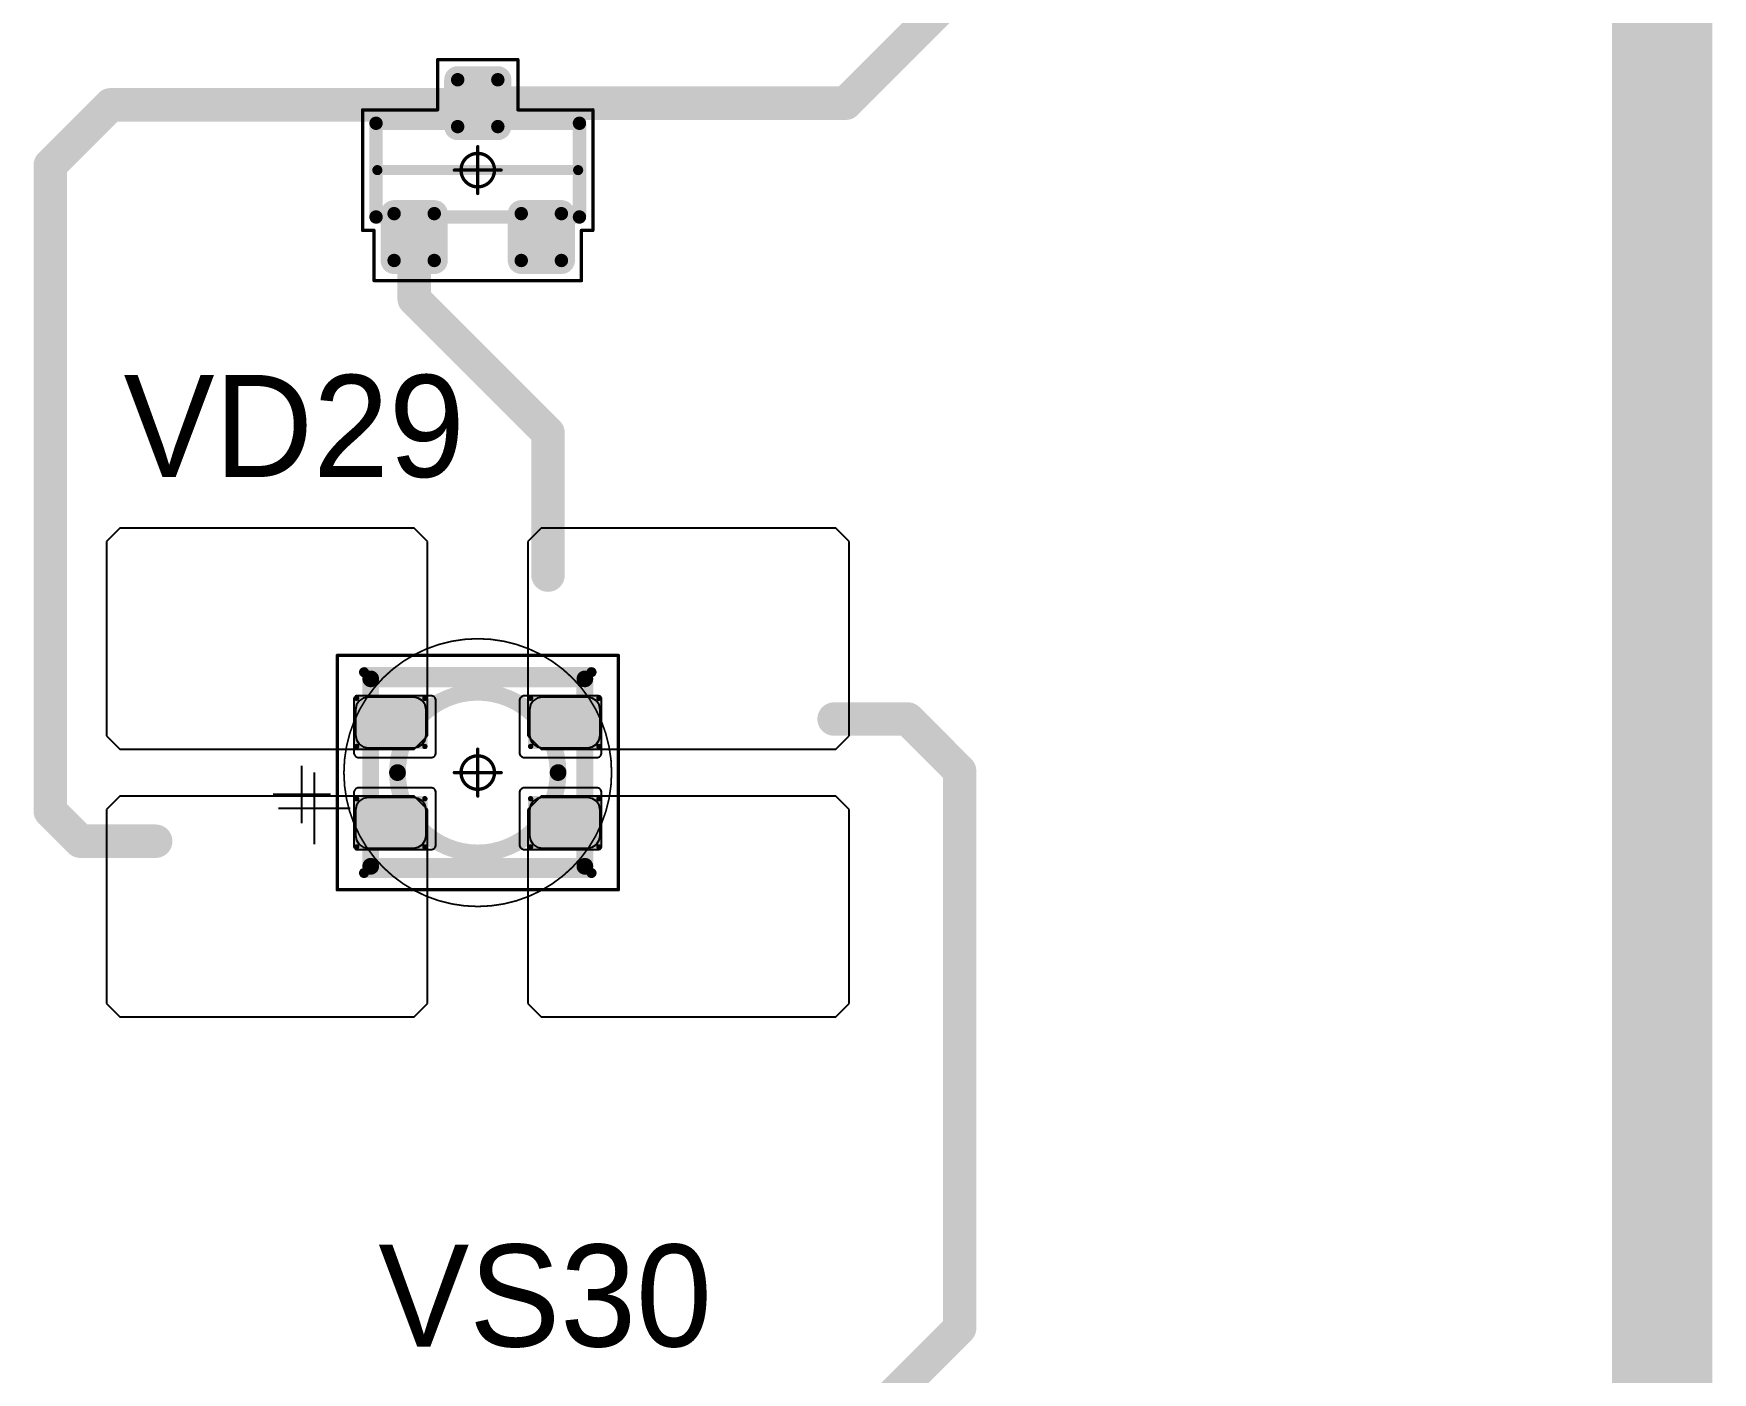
# Model space of a CAD drawing. Header units: millimetres. Extents: x 0 to 400, y 0 to 511.
# Drawn here: x 93.36 to 118.45, y 172.54 to 192.54 of the extents above; entities that cross this region are included whole.
import ezdxf

# ---------------------------------------------------------------- set-up
doc = ezdxf.new("R2010")
doc.units = ezdxf.units.MM
for name, color, linetype in [('Mechanical13', 56, 'Continuous'), ('Mechanical15', 56, 'Continuous'), ('Mechanical2', 216, 'Continuous'), ('TopLayer', 1, 'Continuous'), ('TopOverlay', 2, 'Continuous'), ('TopPaste', 8, 'Continuous'), ('TopSolder', 216, 'Continuous')]:
    doc.layers.add(name, color=color, linetype=linetype)

# ---------------------------------------------------------------- blocks, each defined once
blk = doc.blocks.new('SOT23_568')
at = {"layer": 'Mechanical13', "const_width": 0.2}
for points in [[(-0.7, 1.52), (0.7, 1.52)], [(-0.7, 1.52), (-0.7, -1.52)], [(0.7, 1.52), (0.7, -1.52)], [(-0.7, -1.52), (0.7, -1.52)]]:
    blk.add_lwpolyline(points, dxfattribs=at)
at = {"layer": 'Mechanical13', "const_width": 0.1}
for points in [[(-0.75, 1.52, 1), (-0.65, 1.52, 1)], [(-0.75, 1.52, 1), (-0.65, 1.52, 1)], [(0.65, 1.52, 1), (0.75, 1.52, 1)], [(0.65, 1.52, 1), (0.75, 1.52, 1)], [(-0.75, -1.52, 1), (-0.65, -1.52, 1)], [(-0.75, -1.52, 1), (-0.65, -1.52, 1)], [(0.65, -1.52, 1), (0.75, -1.52, 1)], [(0.65, -1.52, 1), (0.75, -1.52, 1)]]:
    blk.add_lwpolyline(points, format="xyb", close=True, dxfattribs=at)
at = {"layer": 'Mechanical15', "const_width": 0.05}
for points in [[(-1.65, 1.55), (-1.65, -1.55)], [(-1.65, 1.55), (-0.9, 1.55)], [(-0.9, 1.72), (-0.9, 1.55)], [(-0.9, 1.72), (0.9, 1.72)], [(0.9, 1.72), (0.9, 0.6)], [(0.9, 0.6), (1.65, 0.6)], [(1.65, 0.6), (1.65, -0.6)], [(0, 0.35), (0, -0.35)], [(-0.35, 0), (0.35, 0)], [(0.9, -0.6), (1.65, -0.6)], [(0.9, -0.6), (0.9, -1.72)], [(-1.65, -1.55), (-0.9, -1.55)], [(-0.9, -1.55), (-0.9, -1.72)], [(-0.9, -1.72), (0.9, -1.72)]]:
    blk.add_lwpolyline(points, dxfattribs=at)
at = {"layer": 'Mechanical15'}
for points, const_width in [([(-1.662, 1.55, 1), (-1.637, 1.55, 1)], 0.025), ([(-1.662, 1.55, 1), (-1.637, 1.55, 1)], 0.025), ([(-0.913, 1.72, 1), (-0.888, 1.72, 1)], 0.025), ([(-0.913, 1.72, 1), (-0.888, 1.72, 1)], 0.025), ([(-0.913, 1.55, 1), (-0.888, 1.55, 1)], 0.025), ([(-0.913, 1.55, 1), (-0.888, 1.55, 1)], 0.025), ([(0.888, 1.72, 1), (0.913, 1.72, 1)], 0.025), ([(0.888, 1.72, 1), (0.913, 1.72, 1)], 0.025), ([(0.888, 0.6, 1), (0.913, 0.6, 1)], 0.025), ([(0.888, 0.6, 1), (0.913, 0.6, 1)], 0.025), ([(1.637, 0.6, 1), (1.662, 0.6, 1)], 0.025), ([(1.637, 0.6, 1), (1.662, 0.6, 1)], 0.025), ([(0.25, 0, 1), (-0.25, 0, 1)], 0.05), ([(-0.012, 0.35, 1), (0.012, 0.35, 1)], 0.025), ([(-0.362, 0, 1), (-0.337, 0, 1)], 0.025), ([(-0.262, 0, 1), (-0.238, 0, 1)], 0.025), ([(0.238, 0, 1), (0.262, 0, 1)], 0.025), ([(0.337, 0, 1), (0.362, 0, 1)], 0.025), ([(-0.012, -0.35, 1), (0.012, -0.35, 1)], 0.025), ([(0.888, -0.6, 1), (0.913, -0.6, 1)], 0.025), ([(0.888, -0.6, 1), (0.913, -0.6, 1)], 0.025), ([(1.637, -0.6, 1), (1.662, -0.6, 1)], 0.025), ([(1.637, -0.6, 1), (1.662, -0.6, 1)], 0.025), ([(-1.662, -1.55, 1), (-1.637, -1.55, 1)], 0.025), ([(-1.662, -1.55, 1), (-1.637, -1.55, 1)], 0.025), ([(-0.913, -1.55, 1), (-0.888, -1.55, 1)], 0.025), ([(-0.913, -1.55, 1), (-0.888, -1.55, 1)], 0.025), ([(-0.913, -1.72, 1), (-0.888, -1.72, 1)], 0.025), ([(-0.913, -1.72, 1), (-0.888, -1.72, 1)], 0.025), ([(0.888, -1.72, 1), (0.913, -1.72, 1)], 0.025), ([(0.888, -1.72, 1), (0.913, -1.72, 1)], 0.025)]:
    blk.add_lwpolyline(points, format="xyb", close=True, dxfattribs=dict(at, const_width=const_width))
at = {"layer": 'TopLayer', "const_width": 0.1}
for points in [[(-1.4, 1.25, 1), (-1.3, 1.25, 1)], [(-0.7, 1.25, 1), (-0.6, 1.25, 1)], [(-1.4, 0.65, 1), (-1.3, 0.65, 1)], [(-0.7, 0.65, 1), (-0.6, 0.65, 1)], [(0.6, 0.3, 1), (0.7, 0.3, 1)], [(1.3, 0.3, 1), (1.4, 0.3, 1)], [(0.6, -0.3, 1), (0.7, -0.3, 1)], [(1.3, -0.3, 1), (1.4, -0.3, 1)], [(-1.4, -0.65, 1), (-1.3, -0.65, 1)], [(-0.7, -0.65, 1), (-0.6, -0.65, 1)], [(-1.4, -1.25, 1), (-1.3, -1.25, 1)], [(-0.7, -1.25, 1), (-0.6, -1.25, 1)]]:
    blk.add_lwpolyline(points, format="xyb", close=True, dxfattribs=at)
at = {"layer": 'TopLayer'}
for points in [[(-1.35, 1.35), (-1.35, 0.55), (-0.65, 1.35), (-0.65, 0.55)], [(-1.45, 1.25), (-1.45, 0.65), (-0.55, 1.25), (-0.55, 0.65)], [(0.55, 0.3), (0.55, -0.3), (1.45, 0.3), (1.45, -0.3)], [(0.65, 0.4), (0.65, -0.4), (1.35, 0.4), (1.35, -0.4)], [(-1.45, -0.65), (-1.45, -1.25), (-0.55, -0.65), (-0.55, -1.25)], [(-1.35, -0.55), (-1.35, -1.35), (-0.65, -0.55), (-0.65, -1.35)]]:
    blk.add_solid(points, dxfattribs=at)
at = {"layer": 'TopOverlay', "const_width": 0.15}
blk.add_lwpolyline([(0, 1.5), (0, -1.5)], dxfattribs=at)
at = {"layer": 'TopOverlay', "const_width": 0.075}
for points in [[(-0.038, 1.5, 1), (0.038, 1.5, 1)], [(-0.038, -1.5, 1), (0.038, -1.5, 1)]]:
    blk.add_lwpolyline(points, format="xyb", close=True, dxfattribs=at)
at = {"layer": 'TopPaste', "const_width": 0.075}
for points in [[(-1.387, 1.25, 1), (-1.313, 1.25, 1)], [(-0.687, 1.25, 1), (-0.613, 1.25, 1)], [(-1.387, 0.65, 1), (-1.313, 0.65, 1)], [(-0.687, 0.65, 1), (-0.613, 0.65, 1)], [(0.613, 0.3, 1), (0.687, 0.3, 1)], [(1.313, 0.3, 1), (1.387, 0.3, 1)], [(0.613, -0.3, 1), (0.687, -0.3, 1)], [(1.313, -0.3, 1), (1.387, -0.3, 1)], [(-1.387, -0.65, 1), (-1.313, -0.65, 1)], [(-0.687, -0.65, 1), (-0.613, -0.65, 1)], [(-1.387, -1.25, 1), (-1.313, -1.25, 1)], [(-0.687, -1.25, 1), (-0.613, -1.25, 1)]]:
    blk.add_lwpolyline(points, format="xyb", close=True, dxfattribs=at)
at = {"layer": 'TopPaste'}
for points in [[(-1.35, 1.325), (-1.35, 0.575), (-0.65, 1.325), (-0.65, 0.575)], [(-1.425, 1.25), (-1.425, 0.65), (-0.575, 1.25), (-0.575, 0.65)], [(0.575, 0.3), (0.575, -0.3), (1.425, 0.3), (1.425, -0.3)], [(0.65, 0.375), (0.65, -0.375), (1.35, 0.375), (1.35, -0.375)], [(-1.425, -0.65), (-1.425, -1.25), (-0.575, -0.65), (-0.575, -1.25)], [(-1.35, -0.575), (-1.35, -1.325), (-0.65, -0.575), (-0.65, -1.325)]]:
    blk.add_solid(points, dxfattribs=at)
at = {"layer": 'TopSolder', "const_width": 0.202}
for points in [[(-1.451, 1.25, 1), (-1.249, 1.25, 1)], [(-0.751, 1.25, 1), (-0.549, 1.25, 1)], [(-1.451, 0.65, 1), (-1.249, 0.65, 1)], [(-0.751, 0.65, 1), (-0.549, 0.65, 1)], [(0.549, 0.3, 1), (0.751, 0.3, 1)], [(1.249, 0.3, 1), (1.451, 0.3, 1)], [(0.549, -0.3, 1), (0.751, -0.3, 1)], [(1.249, -0.3, 1), (1.451, -0.3, 1)], [(-1.451, -0.65, 1), (-1.249, -0.65, 1)], [(-0.751, -0.65, 1), (-0.549, -0.65, 1)], [(-1.451, -1.25, 1), (-1.249, -1.25, 1)], [(-0.751, -1.25, 1), (-0.549, -1.25, 1)]]:
    blk.add_lwpolyline(points, format="xyb", close=True, dxfattribs=at)
at = {"layer": 'TopSolder'}
for points in [[(-1.35, 1.452), (-1.35, 0.448), (-0.65, 1.452), (-0.65, 0.448)], [(-1.552, 1.25), (-1.552, 0.65), (-0.448, 1.25), (-0.448, 0.65)], [(0.448, 0.3), (0.448, -0.3), (1.552, 0.3), (1.552, -0.3)], [(0.65, 0.502), (0.65, -0.502), (1.35, 0.502), (1.35, -0.502)], [(-1.35, -0.448), (-1.35, -1.452), (-0.65, -0.448), (-0.65, -1.452)], [(-1.552, -0.65), (-1.552, -1.25), (-0.448, -0.65), (-0.448, -1.25)]]:
    blk.add_solid(points, dxfattribs=at)
blk = doc.blocks.new('E65F_772')
at = {"layer": 'Mechanical13'}
for p, q in [((2.441, 1.071), (2.441, 0)), ((1.905, 0.536), (2.976, 0.536))]:
    blk.add_line(p, q, dxfattribs=at)
at = {"layer": 'Mechanical13', "const_width": 0.25}
for points in [[(-1.6, 1.4), (-1.6, -1.4)], [(1.6, 1.4), (-1.6, 1.4)], [(1.6, 1.4), (1.6, -1.4)], [(1.6, -1.4), (-1.6, -1.4)]]:
    blk.add_lwpolyline(points, dxfattribs=at)
at = {"layer": 'Mechanical13'}
for points, const_width in [([(-1.663, 1.4, 1), (-1.538, 1.4, 1)], 0.125), ([(-1.663, 1.4, 1), (-1.538, 1.4, 1)], 0.125), ([(1.537, 1.4, 1), (1.662, 1.4, 1)], 0.125), ([(1.537, 1.4, 1), (1.662, 1.4, 1)], 0.125), ([(1.2, 0, 1), (-1.2, 0, 1)], 0.25), ([(-1.263, 0, 1), (-1.138, 0, 1)], 0.125), ([(1.137, 0, 1), (1.262, 0, 1)], 0.125), ([(-1.663, -1.4, 1), (-1.538, -1.4, 1)], 0.125), ([(-1.663, -1.4, 1), (-1.538, -1.4, 1)], 0.125), ([(1.537, -1.4, 1), (1.662, -1.4, 1)], 0.125), ([(1.537, -1.4, 1), (1.662, -1.4, 1)], 0.125)]:
    blk.add_lwpolyline(points, format="xyb", close=True, dxfattribs=dict(at, const_width=const_width))
at = {"layer": 'Mechanical15', "const_width": 0.05}
for points in [[(2.1, 1.75), (-2.1, 1.75)], [(-2.1, 1.75), (-2.1, -1.75)], [(2.1, 1.75), (2.1, -1.75)], [(0, 0.35), (0, -0.35)], [(0, 0.35), (0, -0.35)], [(0.35, 0), (-0.35, 0)], [(0.35, 0), (-0.35, 0)], [(2.1, -1.75), (-2.1, -1.75)]]:
    blk.add_lwpolyline(points, dxfattribs=at)
at = {"layer": 'Mechanical15'}
for points, const_width in [([(-2.113, 1.75, 1), (-2.088, 1.75, 1)], 0.025), ([(-2.113, 1.75, 1), (-2.088, 1.75, 1)], 0.025), ([(2.087, 1.75, 1), (2.112, 1.75, 1)], 0.025), ([(2.087, 1.75, 1), (2.112, 1.75, 1)], 0.025), ([(0.25, 0, 1), (-0.25, 0, 1)], 0.05), ([(0.25, 0, 1), (-0.25, 0, 1)], 0.05), ([(-0.013, 0.35, 1), (0.012, 0.35, 1)], 0.025), ([(-0.013, 0.35, 1), (0.012, 0.35, 1)], 0.025), ([(-0.363, 0, 1), (-0.338, 0, 1)], 0.025), ([(-0.363, 0, 1), (-0.338, 0, 1)], 0.025), ([(-0.263, 0, 1), (-0.238, 0, 1)], 0.025), ([(-0.263, 0, 1), (-0.238, 0, 1)], 0.025), ([(0.237, 0, 1), (0.262, 0, 1)], 0.025), ([(0.237, 0, 1), (0.262, 0, 1)], 0.025), ([(0.337, 0, 1), (0.362, 0, 1)], 0.025), ([(0.337, 0, 1), (0.362, 0, 1)], 0.025), ([(-0.013, -0.35, 1), (0.012, -0.35, 1)], 0.025), ([(-0.013, -0.35, 1), (0.012, -0.35, 1)], 0.025), ([(-2.113, -1.75, 1), (-2.088, -1.75, 1)], 0.025), ([(-2.113, -1.75, 1), (-2.088, -1.75, 1)], 0.025), ([(2.087, -1.75, 1), (2.112, -1.75, 1)], 0.025), ([(2.087, -1.75, 1), (2.112, -1.75, 1)], 0.025)]:
    blk.add_lwpolyline(points, format="xyb", close=True, dxfattribs=dict(at, const_width=const_width))
at = {"layer": 'TopLayer'}
for p, q in [((-5.35, 3.65), (-5.55, 3.45)), ((-0.95, 3.65), (-5.35, 3.65)), ((-5.35, 3.65), (-5.35, 3.65)), ((-0.75, 3.45), (-0.95, 3.65)), ((0.95, 3.65), (0.75, 3.45)), ((5.35, 3.65), (0.95, 3.65)), ((0.95, 3.65), (0.95, 3.65)), ((5.55, 3.45), (5.35, 3.65)), ((-5.55, 3.45), (-5.55, 3.45)), ((-5.55, 3.45), (-5.55, 0.55)), ((-0.75, 0.55), (-0.75, 3.45)), ((0.75, 3.45), (0.75, 3.45)), ((0.75, 3.45), (0.75, 0.55)), ((5.55, 0.55), (5.55, 3.45)), ((-5.55, 0.55), (-5.35, 0.35)), ((-0.95, 0.35), (-0.75, 0.55)), ((0.75, 0.55), (0.95, 0.35)), ((5.35, 0.35), (5.55, 0.55)), ((-5.35, 0.35), (-0.95, 0.35)), ((0.95, 0.35), (5.35, 0.35)), ((-5.35, -0.35), (-5.55, -0.55)), ((-0.95, -0.35), (-5.35, -0.35)), ((-5.35, -0.35), (-5.35, -0.35)), ((-0.75, -0.55), (-0.95, -0.35)), ((0.95, -0.35), (0.75, -0.55)), ((5.35, -0.35), (0.95, -0.35)), ((0.95, -0.35), (0.95, -0.35)), ((5.55, -0.55), (5.35, -0.35)), ((-5.55, -0.55), (-5.55, -0.55)), ((-5.55, -0.55), (-5.55, -3.45)), ((-0.75, -3.45), (-0.75, -0.55)), ((0.75, -0.55), (0.75, -0.55)), ((0.75, -0.55), (0.75, -3.45)), ((5.55, -3.45), (5.55, -0.55)), ((-5.55, -3.45), (-5.35, -3.65)), ((-0.95, -3.65), (-0.75, -3.45)), ((0.75, -3.45), (0.95, -3.65)), ((5.35, -3.65), (5.55, -3.45)), ((-5.35, -3.65), (-0.95, -3.65)), ((0.95, -3.65), (5.35, -3.65))]:
    blk.add_line(p, q, dxfattribs=at)
at = {"layer": 'TopLayer', "const_width": 0.04}
for points in [[(-1.83, 1.11, 1), (-1.79, 1.11, 1)], [(-0.81, 1.11, 1), (-0.77, 1.11, 1)], [(0.77, 1.11, 1), (0.81, 1.11, 1)], [(1.79, 1.11, 1), (1.83, 1.11, 1)], [(-1.83, 0.39, 1), (-1.79, 0.39, 1)], [(-0.81, 0.39, 1), (-0.77, 0.39, 1)], [(0.77, 0.39, 1), (0.81, 0.39, 1)], [(1.79, 0.39, 1), (1.83, 0.39, 1)], [(-1.83, -0.39, 1), (-1.79, -0.39, 1)], [(-0.81, -0.39, 1), (-0.77, -0.39, 1)], [(0.77, -0.39, 1), (0.81, -0.39, 1)], [(1.79, -0.39, 1), (1.83, -0.39, 1)], [(-1.83, -1.11, 1), (-1.79, -1.11, 1)], [(-0.81, -1.11, 1), (-0.77, -1.11, 1)], [(0.77, -1.11, 1), (0.81, -1.11, 1)], [(1.79, -1.11, 1), (1.83, -1.11, 1)]]:
    blk.add_lwpolyline(points, format="xyb", close=True, dxfattribs=at)
at = {"layer": 'TopLayer'}
for points in [[(-1.85, 1.11), (-1.85, 0.39), (-0.75, 1.11), (-0.75, 0.39)], [(-1.81, 1.15), (-1.81, 0.35), (-0.79, 1.15), (-0.79, 0.35)], [(0.75, 1.11), (0.75, 0.39), (1.85, 1.11), (1.85, 0.39)], [(0.79, 1.15), (0.79, 0.35), (1.81, 1.15), (1.81, 0.35)], [(-1.85, -0.39), (-1.85, -1.11), (-0.75, -0.39), (-0.75, -1.11)], [(-1.81, -0.35), (-1.81, -1.15), (-0.79, -0.35), (-0.79, -1.15)], [(0.75, -0.39), (0.75, -1.11), (1.85, -0.39), (1.85, -1.11)], [(0.79, -0.35), (0.79, -1.15), (1.81, -0.35), (1.81, -1.15)]]:
    blk.add_solid(points, dxfattribs=at)
at = {"layer": 'TopOverlay'}
for p, q in [((2.628, 0.757), (2.628, -0.1)), ((2.2, 0.328), (3.057, 0.328))]:
    blk.add_line(p, q, dxfattribs=at)
at = {"layer": 'TopOverlay', "const_width": 0.15}
for points in [[(1.7, 1.5), (-1.7, 1.5)], [(1.7, -1.5), (-1.7, -1.5)]]:
    blk.add_lwpolyline(points, dxfattribs=at)
at = {"layer": 'TopOverlay', "const_width": 0.075}
for points in [[(-1.738, 1.5, 1), (-1.663, 1.5, 1)], [(1.662, 1.5, 1), (1.737, 1.5, 1)], [(-1.738, -1.5, 1), (-1.663, -1.5, 1)], [(1.662, -1.5, 1), (1.737, -1.5, 1)]]:
    blk.add_lwpolyline(points, format="xyb", close=True, dxfattribs=at)
at = {"layer": 'TopPaste'}
for p, q in [((-1.814, 1.011), (-1.829, 0.938)), ((-1.773, 1.073), (-1.814, 1.011)), ((-1.711, 1.114), (-1.773, 1.073)), ((-1.638, 1.129), (-1.711, 1.114)), ((-0.963, 1.129), (-1.638, 1.129)), ((-0.889, 1.114), (-0.963, 1.129)), ((-0.827, 1.073), (-0.889, 1.114)), ((-0.786, 1.011), (-0.827, 1.073)), ((-0.771, 0.938), (-0.786, 1.011)), ((0.786, 1.011), (0.771, 0.938)), ((0.827, 1.073), (0.786, 1.011)), ((0.889, 1.114), (0.827, 1.073)), ((0.962, 1.129), (0.889, 1.114)), ((1.637, 1.129), (0.962, 1.129)), ((1.711, 1.114), (1.637, 1.129)), ((1.773, 1.073), (1.711, 1.114)), ((1.814, 1.011), (1.773, 1.073)), ((1.829, 0.938), (1.814, 1.011)), ((-1.829, 0.938), (-1.829, 0.563)), ((-0.771, 0.563), (-0.771, 0.938)), ((0.771, 0.938), (0.771, 0.563)), ((1.829, 0.563), (1.829, 0.938)), ((-1.829, 0.563), (-1.814, 0.489)), ((-0.786, 0.489), (-0.771, 0.563)), ((0.771, 0.563), (0.786, 0.489)), ((1.814, 0.489), (1.829, 0.563)), ((-1.814, 0.489), (-1.773, 0.427)), ((-1.773, 0.427), (-1.711, 0.386)), ((-1.711, 0.386), (-1.638, 0.371)), ((-1.638, 0.371), (-0.963, 0.371)), ((-0.963, 0.371), (-0.889, 0.386)), ((-0.889, 0.386), (-0.827, 0.427)), ((-0.827, 0.427), (-0.786, 0.489)), ((0.786, 0.489), (0.827, 0.427)), ((0.827, 0.427), (0.889, 0.386)), ((0.889, 0.386), (0.962, 0.371)), ((0.962, 0.371), (1.637, 0.371)), ((1.637, 0.371), (1.711, 0.386)), ((1.711, 0.386), (1.773, 0.427)), ((1.773, 0.427), (1.814, 0.489)), ((-1.814, -0.489), (-1.829, -0.563)), ((-1.773, -0.427), (-1.814, -0.489)), ((-1.711, -0.386), (-1.773, -0.427)), ((-1.638, -0.371), (-1.711, -0.386)), ((-0.963, -0.371), (-1.638, -0.371)), ((-0.889, -0.386), (-0.963, -0.371)), ((-0.827, -0.427), (-0.889, -0.386)), ((-0.786, -0.489), (-0.827, -0.427)), ((-0.771, -0.563), (-0.786, -0.489)), ((0.786, -0.489), (0.771, -0.563)), ((0.827, -0.427), (0.786, -0.489)), ((0.889, -0.386), (0.827, -0.427)), ((0.962, -0.371), (0.889, -0.386)), ((1.637, -0.371), (0.962, -0.371)), ((1.711, -0.386), (1.637, -0.371)), ((1.773, -0.427), (1.711, -0.386)), ((1.814, -0.489), (1.773, -0.427)), ((1.829, -0.563), (1.814, -0.489)), ((-1.829, -0.563), (-1.829, -0.938)), ((-0.771, -0.938), (-0.771, -0.563)), ((0.771, -0.563), (0.771, -0.938)), ((1.829, -0.938), (1.829, -0.563)), ((-1.829, -0.938), (-1.814, -1.011)), ((-0.786, -1.011), (-0.771, -0.938)), ((0.771, -0.938), (0.786, -1.011)), ((1.814, -1.011), (1.829, -0.938)), ((-1.814, -1.011), (-1.773, -1.073)), ((-1.773, -1.073), (-1.711, -1.114)), ((-1.711, -1.114), (-1.638, -1.129)), ((-1.638, -1.129), (-0.963, -1.129)), ((-0.963, -1.129), (-0.889, -1.114)), ((-0.889, -1.114), (-0.827, -1.073)), ((-0.827, -1.073), (-0.786, -1.011)), ((0.786, -1.011), (0.827, -1.073)), ((0.827, -1.073), (0.889, -1.114)), ((0.889, -1.114), (0.962, -1.129)), ((0.962, -1.129), (1.637, -1.129)), ((1.637, -1.129), (1.711, -1.114)), ((1.711, -1.114), (1.773, -1.073)), ((1.773, -1.073), (1.814, -1.011))]:
    blk.add_line(p, q, dxfattribs=at)
at = {"layer": 'TopSolder'}
for p, q in [((-1.842, 1.129), (-1.85, 1.111)), ((-1.85, 1.111), (-1.85, 1.101)), ((-1.85, 1.101), (-1.85, 1.101)), ((-1.85, 1.101), (-1.85, 0.301)), ((-1.828, 1.143), (-1.842, 1.129)), ((-1.81, 1.151), (-1.828, 1.143)), ((-1.8, 1.151), (-1.81, 1.151)), ((-0.7, 1.151), (-1.8, 1.151)), ((-0.685, 1.151), (-0.7, 1.151)), ((-0.7, 1.151), (-0.7, 1.151)), ((-0.658, 1.139), (-0.685, 1.151)), ((-0.636, 1.118), (-0.658, 1.139)), ((-0.625, 1.09), (-0.636, 1.118)), ((-0.625, 1.076), (-0.625, 1.09)), ((-0.625, 0.301), (-0.625, 1.076)), ((0.636, 1.118), (0.625, 1.09)), ((0.625, 1.09), (0.625, 1.076)), ((0.625, 1.076), (0.625, 1.076)), ((0.625, 1.076), (0.625, 0.301)), ((0.657, 1.139), (0.636, 1.118)), ((0.685, 1.151), (0.657, 1.139)), ((0.7, 1.151), (0.685, 1.151)), ((1.8, 1.151), (0.7, 1.151)), ((1.81, 1.151), (1.8, 1.151)), ((1.8, 1.151), (1.8, 1.151)), ((1.828, 1.143), (1.81, 1.151)), ((1.842, 1.129), (1.828, 1.143)), ((1.85, 1.111), (1.842, 1.129)), ((1.85, 1.101), (1.85, 1.111)), ((1.85, 0.301), (1.85, 1.101)), ((-1.85, 0.301), (-1.85, 0.286)), ((-1.85, 0.286), (-1.839, 0.258)), ((-1.839, 0.258), (-1.818, 0.237)), ((-0.658, 0.237), (-0.636, 0.258)), ((-0.636, 0.258), (-0.625, 0.286)), ((-0.625, 0.286), (-0.625, 0.301)), ((-0.625, 0.301), (-0.625, 0.301)), ((0.625, 0.301), (0.625, 0.286)), ((0.625, 0.286), (0.636, 0.258)), ((0.636, 0.258), (0.657, 0.237)), ((1.817, 0.237), (1.839, 0.258)), ((1.839, 0.258), (1.85, 0.286)), ((1.85, 0.286), (1.85, 0.301)), ((1.85, 0.301), (1.85, 0.301)), ((-1.818, 0.237), (-1.79, 0.226)), ((-1.79, 0.226), (-1.775, 0.226)), ((-1.775, 0.226), (-1.775, 0.226)), ((-1.775, 0.226), (-0.7, 0.226)), ((-0.7, 0.226), (-0.685, 0.226)), ((-0.685, 0.226), (-0.658, 0.237)), ((0.657, 0.237), (0.685, 0.226)), ((0.685, 0.226), (0.7, 0.226)), ((0.7, 0.226), (0.7, 0.226)), ((0.7, 0.226), (1.775, 0.226)), ((1.775, 0.226), (1.79, 0.226)), ((1.79, 0.226), (1.817, 0.237)), ((-1.818, -0.236), (-1.839, -0.257)), ((-1.79, -0.224), (-1.818, -0.236)), ((-1.775, -0.224), (-1.79, -0.224)), ((-0.7, -0.224), (-1.775, -0.224)), ((-0.685, -0.224), (-0.7, -0.224)), ((-0.7, -0.224), (-0.7, -0.224)), ((-0.658, -0.236), (-0.685, -0.224)), ((-0.636, -0.257), (-0.658, -0.236)), ((0.657, -0.236), (0.636, -0.257)), ((0.685, -0.224), (0.657, -0.236)), ((0.7, -0.224), (0.685, -0.224)), ((1.775, -0.224), (0.7, -0.224)), ((1.79, -0.224), (1.775, -0.224)), ((1.775, -0.224), (1.775, -0.224)), ((1.817, -0.236), (1.79, -0.224)), ((1.839, -0.257), (1.817, -0.236)), ((-1.839, -0.257), (-1.85, -0.285)), ((-1.85, -0.285), (-1.85, -0.299)), ((-1.85, -0.299), (-1.85, -0.299)), ((-1.85, -0.299), (-1.85, -1.099)), ((-0.625, -0.285), (-0.636, -0.257)), ((-0.625, -0.299), (-0.625, -0.285)), ((-0.625, -1.074), (-0.625, -0.299)), ((0.636, -0.257), (0.625, -0.285)), ((0.625, -0.285), (0.625, -0.299)), ((0.625, -0.299), (0.625, -0.299)), ((0.625, -0.299), (0.625, -1.074)), ((1.85, -0.285), (1.839, -0.257)), ((1.85, -0.299), (1.85, -0.285)), ((1.85, -1.099), (1.85, -0.299)), ((-1.85, -1.099), (-1.85, -1.109)), ((-1.85, -1.109), (-1.842, -1.128)), ((-1.842, -1.128), (-1.828, -1.142)), ((-1.828, -1.142), (-1.81, -1.149)), ((-1.81, -1.149), (-1.8, -1.149)), ((-1.8, -1.149), (-0.7, -1.149)), ((-1.8, -1.149), (-1.8, -1.149)), ((-0.7, -1.149), (-0.685, -1.149)), ((-0.685, -1.149), (-0.658, -1.138)), ((-0.658, -1.138), (-0.636, -1.117)), ((-0.636, -1.117), (-0.625, -1.089)), ((-0.625, -1.089), (-0.625, -1.074)), ((-0.625, -1.074), (-0.625, -1.074)), ((0.625, -1.074), (0.625, -1.089)), ((0.625, -1.089), (0.636, -1.117)), ((0.636, -1.117), (0.657, -1.138)), ((0.657, -1.138), (0.685, -1.149)), ((0.685, -1.149), (0.7, -1.149)), ((0.7, -1.149), (1.8, -1.149)), ((0.7, -1.149), (0.7, -1.149)), ((1.8, -1.149), (1.81, -1.149)), ((1.81, -1.149), (1.828, -1.142)), ((1.828, -1.142), (1.842, -1.128)), ((1.842, -1.128), (1.85, -1.109)), ((1.85, -1.109), (1.85, -1.099)), ((1.85, -1.099), (1.85, -1.099))]:
    blk.add_line(p, q, dxfattribs=at)

msp = doc.modelspace()

# ---------------------------------------------------------------- linework, layer by layer
at = {"layer": 'Mechanical2'}
for points, const_width in [([(102, 181.5, 1), (98, 181.5, 1)], 0.0254), ([(100, 183.5, 1), (100, 183.5, 1)], 0.0005), ([(97.994, 181.5, 1), (98.006, 181.5, 1)], 0.0127), ([(98, 181.5, 1), (98, 181.5, 1)], 0.0005), ([(101.994, 181.5, 1), (102.006, 181.5, 1)], 0.0127), ([(102, 181.5, 1), (102, 181.5, 1)], 0.0005), ([(100, 179.5, 1), (100, 179.5, 1)], 0.0005)]:
    msp.add_lwpolyline(points, format="xyb", close=True, dxfattribs=dict(at, const_width=const_width))
at = {"layer": 'Mechanical2', "const_width": 0.001}
for points in [[(100, 179.5), (100, 183.5)], [(98, 181.5), (102, 181.5)]]:
    msp.add_lwpolyline(points, dxfattribs=at)
at = {"layer": 'TopLayer'}
for points, const_width in [([(117.7, 162.025), (117.7, 216.624)], 1.5), ([(105.5, 191.5), (107.2, 193.2)], 0.5), ([(93.612, 190.575), (94.512, 191.475)], 0.5), ([(94.512, 191.475), (99.912, 191.475)], 0.5), ([(100, 191.5), (105.5, 191.5)], 0.5), ([(93.612, 180.925), (93.612, 190.575)], 0.5), ([(99.05, 188.575), (99.05, 189.5)], 0.5), ([(99.05, 188.575), (101.05, 186.575)], 0.5), ([(101.05, 184.45), (101.05, 186.575)], 0.5), ([(105.325, 182.3), (106.425, 182.3)], 0.5), ([(106.425, 182.3), (107.2, 181.525)], 0.5), ([(107.2, 173.2), (107.2, 181.525)], 0.5), ([(93.612, 180.925), (94.062, 180.475)], 0.5), ([(94.062, 180.475), (95.187, 180.475)], 0.5), ([(105.5, 171.5), (107.2, 173.2)], 0.5)]:
    msp.add_lwpolyline(points, dxfattribs=dict(at, const_width=const_width))
at = {"layer": 'TopLayer', "const_width": 0.25}
for points in [[(94.387, 191.475, 1), (94.637, 191.475, 1)], [(94.387, 191.475, 1), (94.637, 191.475, 1)], [(99.787, 191.475, 1), (100.037, 191.475, 1)], [(99.875, 191.5, 1), (100.125, 191.5, 1)], [(105.375, 191.5, 1), (105.625, 191.5, 1)], [(105.375, 191.5, 1), (105.625, 191.5, 1)], [(93.487, 190.575, 1), (93.737, 190.575, 1)], [(93.487, 190.575, 1), (93.737, 190.575, 1)], [(98.925, 189.5, 1), (99.175, 189.5, 1)], [(98.925, 188.575, 1), (99.175, 188.575, 1)], [(98.925, 188.575, 1), (99.175, 188.575, 1)], [(100.925, 186.575, 1), (101.175, 186.575, 1)], [(100.925, 186.575, 1), (101.175, 186.575, 1)], [(100.925, 184.45, 1), (101.175, 184.45, 1)], [(105.2, 182.3, 1), (105.45, 182.3, 1)], [(106.3, 182.3, 1), (106.55, 182.3, 1)], [(106.3, 182.3, 1), (106.55, 182.3, 1)], [(107.075, 181.525, 1), (107.325, 181.525, 1)], [(107.075, 181.525, 1), (107.325, 181.525, 1)], [(93.487, 180.925, 1), (93.737, 180.925, 1)], [(93.487, 180.925, 1), (93.737, 180.925, 1)], [(93.937, 180.475, 1), (94.187, 180.475, 1)], [(93.937, 180.475, 1), (94.187, 180.475, 1)], [(95.062, 180.475, 1), (95.312, 180.475, 1)], [(107.075, 173.2, 1), (107.325, 173.2, 1)], [(107.075, 173.2, 1), (107.325, 173.2, 1)]]:
    msp.add_lwpolyline(points, format="xyb", close=True, dxfattribs=at)

# ---------------------------------------------------------------- block references
for name, p, rotation in [('SOT23_568', (100, 190.5), 90), ('E65F_772', (100, 181.5), 180)]:
    msp.add_blockref(name, p, dxfattribs=dict(rotation=rotation))

# ---------------------------------------------------------------- texts
at = {"layer": 'TopOverlay'}
for s, p in [('VD29', (94.708, 185.916)), ('VS30', (98.514, 172.926))]:
    msp.add_text(s, height=1.524, dxfattribs=at).set_placement(p)

doc.saveas('drawing.dxf')
